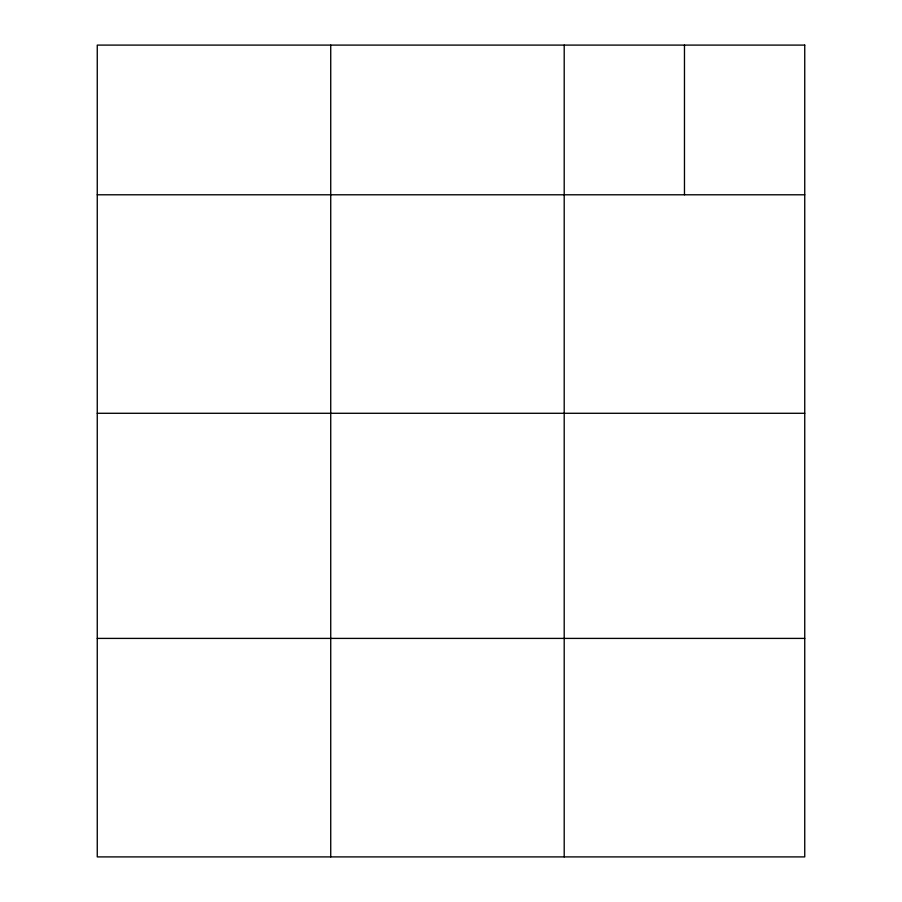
<?xml version="1.0" encoding="UTF-8"?>
<svg xmlns="http://www.w3.org/2000/svg" width="902" height="902" viewBox="0 0 902 902"><rect width="100%" height="100%" fill="white"/><g stroke="black" fill="none" stroke-linecap="round" stroke-linejoin="round"><path stroke-width="1.35" d="M97.258 194.787L804.742 194.787M97.258 413.285L804.742 413.285M97.258 638.402L804.742 638.402M684.471 45.1L684.471 194.787M564.201 45.1L564.201 856.9M330.73 45.1L330.73 856.9M804.742 45.1L97.258 45.1L97.258 856.9L804.742 856.9L804.742 45.1"/></g></svg>
